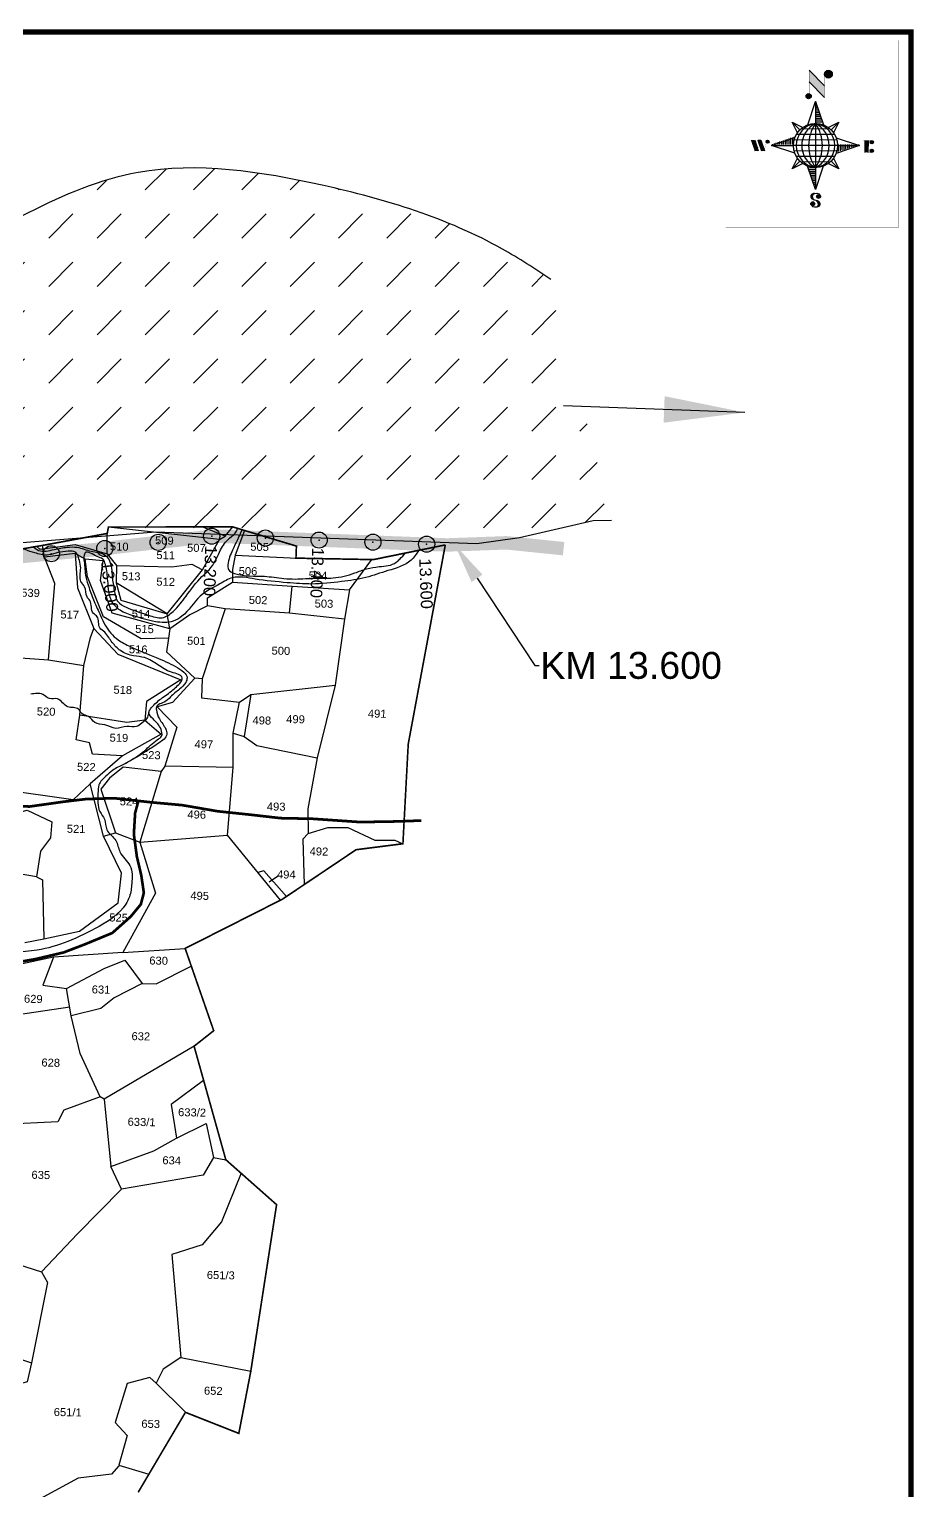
# Model space of a CAD drawing. Header units: millimetres. Extents: x 354375 to 360909, y 1837794 to 1846819.
# Drawn here: x 359264 to 360909, y 1844102 to 1846819 of the extents above; entities that cross this region are included whole.
import ezdxf
from ezdxf import colors
from ezdxf.entities.mleader import LeaderData, LeaderLine
from ezdxf.enums import TextEntityAlignment as Align
from ezdxf.math import Vec2, Vec3

# ---------------------------------------------------------------- set-up
doc = ezdxf.new("R2010")
doc.units = ezdxf.units.MM
doc.header["$PDMODE"] = 32
doc.header["$PDSIZE"] = 30
for name, color, linetype in [('BND', 6, 'Continuous'), ('bord', 1, 'Continuous'), ('CSMark', 72, 'Continuous'), ('DIMENSION', 255, 'Continuous'), ('FRL', 3, 'Continuous'), ('Plot', 7, 'Continuous'), ('ROADS', 50, 'Continuous'), ('STREAM', 130, 'Continuous')]:
    doc.layers.add(name, color=color, linetype=linetype)
doc.styles.get("Standard").update_dxf_attribs({"font": 'arial.ttf'})
doc.dimstyles.get("Standard").update_dxf_attribs({"dimtxt": 0.18, "dimasz": 0.18, "dimexe": 0.18, "dimexo": 0.0625, "dimgap": 0.09, "dimtad": 0, "dimtih": 1, "dimtoh": 1, "dimdec": 4, "dimzin": 0, "dimdsep": 46, "dimtxsty": 'Standard', "dimcen": 0.09, "dimadec": 0, "dimazin": 0, "dimtfac": 1, "dimtdec": 4, "dimtofl": 0, "dimtmove": 0, "dimatfit": 3, "dimfxl": 1, "dimtolj": 1, "dimtzin": 0, "dimarcsym": 0})
pattern_1 = [(267.297113149, (-8720374.938, 50637915.138), (10.5367255337, -0.497431438), [])]
pattern_2 = [(357.297113149, (-8720374.938, 50637915.138), (0.497431438, 10.5367255337), [])]

# ---------------------------------------------------------------- blocks, each defined once
blk = doc.blocks.new('*X15')
at = {"color": 0, "linetype": 'Continuous'}
for p, q in [((6321.6, 240.5), (6322.3, 241.2)), ((6321.6, 240.3), (6322.3, 241)), ((6321.6, 240.1), (6322.3, 240.8)), ((6321.6, 239.9), (6322.4, 240.7)), ((6321.6, 239.8), (6322.4, 240.6)), ((6321.6, 239.6), (6322.5, 240.5)), ((6321.6, 239.4), (6322.5, 240.3)), ((6321.6, 239.2), (6322.6, 240.2)), ((6321.7, 239.1), (6322.6, 240.1)), ((6321.8, 240.8), (6322.4, 241.4)), ((6321.8, 239), (6322.7, 240)), ((6321.8, 239), (6322.8, 239.9)), ((6321.9, 238.9), (6322.9, 239.8)), ((6322, 238.8), (6323, 239.7)), ((6322.1, 241.3), (6322.4, 241.6)), ((6322.1, 238.7), (6323.1, 239.6)), ((6322.2, 238.6), (6323.1, 239.6)), ((6322.3, 238.5), (6323.2, 239.5)), ((6322.4, 238.5), (6323.3, 239.4)), ((6322.5, 238.4), (6323.4, 239.3)), ((6322.7, 238.4), (6323.6, 239.3)), ((6322.8, 238.3), (6323.7, 239.2)), ((6322.9, 238.3), (6323.8, 239.1)), ((6323.1, 238.2), (6323.9, 239.1)), ((6323.2, 238.2), (6324, 239)), ((6323.3, 238.2), (6324.2, 239)), ((6323.5, 238.1), (6324.3, 238.9)), ((6323.7, 238.1), (6324.4, 238.9)), ((6323.8, 238.1), (6324.6, 238.8)), ((6324.1, 238.2), (6324.7, 238.8)), ((6324.3, 238.3), (6324.9, 238.8)), ((6324.6, 238.3), (6325.1, 238.8)), ((6324.8, 238.4), (6325.2, 238.8)), ((6325.1, 238.5), (6325.4, 238.8)), ((6325.4, 238.6), (6325.6, 238.8))]:
    blk.add_line(p, q, dxfattribs=at)
blk = doc.blocks.new('*X14')
at = {"color": 0, "linetype": 'Continuous'}
for p, q in [((6324.4, 240.3), (6324.5, 240.4)), ((6324.6, 240.3), (6324.8, 240.5)), ((6324.7, 240.2), (6325, 240.5)), ((6324.8, 240.2), (6325.2, 240.6)), ((6325, 240.1), (6325.5, 240.6)), ((6325.1, 240.1), (6325.6, 240.6)), ((6325.2, 240), (6325.8, 240.6)), ((6325.3, 240), (6326, 240.6)), ((6325.4, 239.9), (6326.1, 240.6)), ((6325.5, 239.8), (6326.2, 240.5)), ((6325.6, 239.8), (6326.3, 240.5)), ((6325.7, 239.7), (6326.5, 240.4)), ((6325.9, 239.6), (6326.6, 240.3)), ((6326, 239.5), (6326.7, 240.3)), ((6326, 239.4), (6326.8, 240.2)), ((6326.1, 239.3), (6327, 240.2)), ((6326.2, 239.3), (6327.1, 240.1)), ((6326.3, 239.2), (6327.1, 240)), ((6326.4, 239.1), (6327.2, 239.9)), ((6326.5, 239), (6327.3, 239.8)), ((6326.5, 238.9), (6327.4, 239.7)), ((6326.6, 238.8), (6327.5, 239.6)), ((6326.7, 238.7), (6327.5, 239.5)), ((6326.8, 238.6), (6327.6, 239.4)), ((6326.8, 238.5), (6327.7, 239.3)), ((6326.8, 236.5), (6327.4, 237)), ((6326.9, 238.3), (6327.8, 239.2)), ((6326.9, 238.2), (6327.9, 239.1)), ((6326.9, 236.8), (6327.6, 237.4)), ((6327, 238.1), (6327.8, 239)), ((6327, 237.9), (6327.8, 238.8)), ((6327, 237.8), (6327.8, 238.6)), ((6327, 237.6), (6327.8, 238.4)), ((6327, 237.4), (6327.8, 238.2)), ((6327, 237.3), (6327.8, 238)), ((6327, 237.1), (6327.8, 237.9))]:
    blk.add_line(p, q, dxfattribs=at)
blk = doc.blocks.new('H')
at = {"layer": 'bord', "extrusion": (0.000427885, 0.004792, 0.999988)}
h = blk.add_hatch(dxfattribs=at)
h.set_pattern_fill('LINE', color=8, scale=84.387686, angle=-2.70289, style=0)
h.set_pattern_definition(pattern_2)
h.paths.add_polyline_path([(-492.5, 785.6, -0.090992), (-448, 775.2), (-486.5, 912)])
h = blk.add_hatch(dxfattribs=at)
h.set_pattern_fill('LINE', color=8, scale=84.387686, angle=-92.70289, style=0)
h.set_pattern_definition(pattern_1)
h.paths.add_polyline_path([(-624.9, 665.1, -0.090992), (-614.5, 709.6), (-751.3, 671.1)])
h = blk.add_hatch(dxfattribs=at)
h.set_pattern_fill('LINE', color=8, scale=84.387686, angle=-92.70289, style=0)
h.set_pattern_definition(pattern_1)
h.paths.add_polyline_path([(-245.6, 647.2), (-372, 653.2, -0.090992), (-382.4, 608.7)])
h = blk.add_hatch(dxfattribs=at)
h.set_pattern_fill('LINE', color=8, scale=84.387686, angle=-2.70289, style=0)
h.set_pattern_definition(pattern_2)
h.paths.add_polyline_path([(-504.4, 532.7, -0.090992), (-548.9, 543.1), (-510.4, 406.3)])
for p, q in [((-519.4, 1020.4, -1216.8), (-434.7, 927.3, -1216.4)), ((-516.2, 1087.1, -1217.1), (-431.5, 994, -1216.7)), ((-538.3, 773.7, -1215.6), (-487, 906.2, -1216.3)), ((-487, 906.2, -1216.3), (-493, 779.8, -1215.7)), ((-487, 906.2, -1216.3), (-448.5, 769.4, -1215.7)), ((-626.7, 793.8, -1215.7), (-566.8, 760.2, -1215.6)), ((-626.7, 793.8, -1215.7), (-584.1, 747, -1215.5)), ((-598.9, 731, -1215.4), (-626.7, 793.8, -1215.7)), ((-421.3, 753.3, -1215.6), (-358.5, 781.1, -1215.7)), ((-358.5, 781.1, -1215.7), (-405.3, 738.5, -1215.5)), ((-358.5, 781.1, -1215.7), (-392.1, 721.2, -1215.4)), ((-864.7, 700.9, -1215.1), (-846.9, 637.7, -1214.9)), ((-846.9, 700.1, -1215.1), (-829.1, 636.9, -1214.9)), ((-829.1, 699.2, -1215.2), (-811.3, 636, -1214.9)), ((-829.1, 699.2, -1215.2), (-811.3, 698.4, -1215.2)), ((-811.3, 698.4, -1215.2), (-793.5, 635.2, -1214.9)), ((-751.8, 665.3, -1215), (-615, 703.8, -1215.3)), ((-378.6, 692.6, -1215.3), (-246.1, 641.4, -1215.1)), ((-751.8, 665.3, -1215), (-625.4, 659.3, -1215)), ((-619.3, 614, -1214.8), (-751.8, 665.3, -1215)), ((-246.1, 641.4, -1215.1), (-382.9, 602.9, -1214.9)), ((-372.5, 647.4, -1215.1), (-246.1, 641.4, -1215.1)), ((-213.5, 669.3, -1215.3), (-216.7, 600.8, -1214.9)), ((-197.2, 599.9, -1214.9), (-193.9, 668.4, -1215.3)), ((-639.4, 525.6, -1214.4), (-605.8, 585.5, -1214.7)), ((-639.4, 525.6, -1214.4), (-592.6, 568.1, -1214.6)), ((-576.6, 553.3, -1214.6), (-639.4, 525.6, -1214.4)), ((-510.9, 400.5, -1213.9), (-549.4, 537.2, -1214.5)), ((-459.6, 533, -1214.5), (-510.9, 400.5, -1213.9)), ((-504.9, 526.9, -1214.5), (-510.9, 400.5, -1213.9)), ((-371.2, 512.9, -1214.5), (-431.1, 546.5, -1214.6)), ((-371.2, 512.9, -1214.5), (-413.8, 559.7, -1214.7)), ((-399, 575.7, -1214.7), (-371.2, 512.9, -1214.5))]:
    blk.add_line(p, q, dxfattribs=at)
at = {"layer": 'bord', "color": 8, "linetype": 'ByBlock', "extrusion": (0.000427885, 0.004792, 0.999988)}
for p, q in [((-493, 779.8, -1215.7), (-504.9, 526.9, -1214.5)), ((-375, 679.2, -1215.3), (-619.9, 690.7, -1215.2)), ((-386.5, 711.4, -1215.4), (-605.5, 721.7, -1215.4)), ((-410.8, 744.2, -1215.5), (-578.1, 752.1, -1215.5)), ((-372.5, 647.4, -1215.1), (-625.4, 659.3, -1215)), ((-378, 615.9, -1214.9), (-622.9, 627.5, -1214.9)), ((-392.4, 584.9, -1214.8), (-611.4, 595.3, -1214.7)), ((-419.8, 554.6, -1214.6), (-587.1, 562.5, -1214.6))]:
    blk.add_line(p, q, dxfattribs=at)
at = {"layer": 'bord', "extrusion": (0.000427885, 0.004792, 0.999988), "elevation": -1212.1}
for points, const_width in [([(-522, 959.6), (-515.7, 1092.9)], 1.61), ([(-434.2, 933.1), (-427.9, 1066.5)], 1.61), ([(-870.1, 707), (-846.4, 705.9)], 0.642), ([(-793, 641), (-781.6, 693.9)], 0.642), ([(-828.6, 642.7), (-855.2, 643.9)], 0.642), ([(-828.6, 642.7), (-821, 678)], 0.642), ([(-810.8, 641.8), (-784.1, 640.6)], 0.642), ([(-177.1, 604.8), (-226, 607.1)], 0.706), ([(-222.7, 675.6), (-173.8, 673.3)], 0.706), ([(-194.8, 644.8), (-185, 644.4)], 0.706)]:
    blk.add_lwpolyline(points, dxfattribs=dict(at, const_width=const_width))
for points, const_width in [([(-413.7, 1073.1, 1), (-397.6, 1057.7, 1)], 22.3), ([(-530.3, 949.5, 1), (-519.6, 939.3, 1)], 14.8), ([(-775.9, 696.6, 1), (-769.5, 690.4, 1)], 8.9), ([(-180.1, 618, 1), (-173.1, 611.2, 1)], 9.79), ([(-177.8, 666.9, 1), (-170.8, 660.1, 1)], 9.79), ([(-489.8, 361.7, 1), (-498.1, 369.1, 1)], 11.1), ([(-525.2, 321.6, 1), (-533.4, 328.9, 1)], 11.1)]:
    blk.add_lwpolyline(points, format="xyb", close=True, dxfattribs=dict(at, const_width=const_width))
for points in [[(-537, 317.4), (-530.7, 310.5), (-519.8, 306.8), (-504.9, 306.9), (-493.9, 310), (-486.3, 317.7), (-486.5, 325.8), (-490.6, 333.3), (-493.5, 336.2), (-502.8, 340.9), (-522.5, 347.3), (-530.4, 351.6), (-533.7, 354.6), (-537.4, 362.6), (-537, 373.4), (-530, 380.7), (-520, 384.1), (-503.5, 384.2), (-492.5, 379.9), (-487.1, 373.3)], [(-522.5, 347.6), (-526.2, 353.8), (-527.8, 360.6), (-527.9, 370.6), (-525.9, 375.5), (-521.3, 381.2), (-514.5, 384.4)], [(-504.9, 306.9), (-499, 312.4), (-497, 319.4), (-497.5, 326.5), (-501.2, 335.4), (-509.2, 343.2)]]:
    blk.add_lwpolyline(points, dxfattribs=at)
at = {"layer": 'bord', "extrusion": (0.000427885, 0.004792, 0.999988)}
for centre, radius in [((-405.6, 1065.4, -1212.1), 22.3), ((-525, 944.4, -1212.1), 14.8), ((-498.4, 659.1, -1212.1), 126.6), ((-772.7, 693.5, -1212.1), 8.9), ((-176.6, 614.6, -1212.1), 9.79), ((-174.3, 663.5, -1212.1), 9.79), ((-494, 365.4, -1212.1), 11.1), ((-529.3, 325.2, -1212.1), 11.1)]:
    blk.add_circle(centre, radius, dxfattribs=at)
at = {"layer": 'bord', "color": 8, "linetype": 'ByBlock', "extrusion": (0.000427885, 0.004792, 0.999988)}
for centre, radius, start, end in [((-481.5, 658.3, -1212.1), 127.7, 94.92536, 259.66906), ((-436.8, 656.2, -1212.1), 140.8, 113.28644, 241.30798), ((-315.9, 650.5, -1212.1), 222.3, 142.58916, 212.00526), ((-560.1, 662.1, -1212.1), 140.8, 293.28644, 61.30798), ((-681, 667.8, -1212.1), 222.3, 322.58916, 32.00526), ((-515.4, 659.9, -1212.1), 127.7, 274.92536, 79.66906)]:
    blk.add_arc(centre, radius, start, end, dxfattribs=at)
at = {"layer": 'bord', "extrusion": (0.000427885, 0.004792, 0.999988)}
for points in [[(-515.7, 1092.9, -1212.1), (-431, 999.8, -1212.1), (-518.9, 1026.2, -1212.1), (-434.2, 933.1, -1212.1)], [(-864.1, 706.7, -1212.1), (-846.4, 705.9, -1212.1), (-846.3, 643.5, -1212.1), (-828.6, 642.7, -1212.1)], [(-828.6, 705, -1212.1), (-810.8, 704.2, -1212.1), (-810.8, 641.8, -1212.1), (-793, 641, -1212.1)], [(-193.4, 674.2, -1212.1), (-196.6, 605.7, -1212.1), (-213, 675.1, -1212.1), (-216.2, 606.7, -1212.1)]]:
    blk.add_solid(points, dxfattribs=at)
at = {"layer": 'bord', "extrusion": (0.000427885, 0.004792, 0.999988), "xscale": 7.977342409717546, "yscale": 7.977342408231451, "zscale": 7.977342408476333, "rotation": 138.0840426661453}
for name, p in [('*X14', (38300.5, -31929.4, -1212.1)), ('*X15', (38314.4, -31950.9, -1212.1))]:
    blk.add_blockref(name, p, dxfattribs=at)

msp = doc.modelspace()

# ---------------------------------------------------------------- hatches: boundary and pattern name
h = msp.add_hatch()
h.set_pattern_fill('DASH,_O', color=4, scale=20, angle=45)
h.set_pattern_definition([(45, (0, 0), (7e-15, 89.8025612), [63.5, -63.5])])
h.paths.add_polyline_path([(355477.1, 1843501.6), (355711.7, 1843159.9), (355737, 1843173.6), (356070, 1843283.5), (356311.5, 1843442.1), (356569.1, 1843861.7), (356851.2, 1844266.5), (357016.9, 1844488.8), (357044.6, 1844633.6), (357119.9, 1844730.1), (357281.4, 1844886.2), (357507.2, 1845123.6), (357846, 1845373.9), (358539.6, 1845695.9), (358987.5, 1845842.6), (359498.8, 1845883.5), (360096, 1845862), (360175.6, 1845873.5), (360312.4, 1845904.9), (360346.8, 1845905.4), (360233.9, 1846353.5), (360199.5, 1846376.3), (360144.5, 1846409.7), (360087.5, 1846438.9), (360028.6, 1846464.1), (359968, 1846485.8), (359905.9, 1846504.6), (359842.6, 1846520.9), (359778.3, 1846535.3), (359713.4, 1846547.6), (359648.4, 1846556.4), (359583.7, 1846560.7), (359519.9, 1846559.2), (359457.4, 1846550.8), (359396.6, 1846534.9), (359337.1, 1846512.7), (359278.6, 1846485.8), (359220.7, 1846455.7), (359163.1, 1846424), (359105.3, 1846392.1), (359047, 1846361.6), (358988.1, 1846333.2), (358929.1, 1846306), (358870.4, 1846279), (358812.4, 1846251.2), (358755.7, 1846221.6), (358700.7, 1846189.3), (358647.9, 1846153.3), (358596.7, 1846114.2), (358545.7, 1846074.5), (358493.5, 1846036.5), (358439.5, 1846001.2), (358383.9, 1845968.5), (358326.8, 1845938.1), (358268.6, 1845910), (358209.3, 1845883.9), (358149.2, 1845859.8), (358088.5, 1845837.3), (358027.3, 1845816.7), (357965.5, 1845798.1), (357903.2, 1845781.8), (357840.2, 1845768), (357776.5, 1845757.1), (357712.1, 1845749.2), (357646.9, 1845744.6), (357581.2, 1845742.8), (357515.5, 1845741.5), (357450.6, 1845738.2), (357387.1, 1845730.3), (357325.7, 1845715.3), (357267.1, 1845691.1), (357211.7, 1845658), (357159.9, 1845617.9), (357112.1, 1845572.2), (357068.6, 1845522.8), (357029.4, 1845470.9), (356993.6, 1845417.2), (356960.3, 1845362.1), (356928.4, 1845306.2), (356897.1, 1845250), (356865.4, 1845194), (356832.2, 1845138.8), (356797.5, 1845084.3), (356762, 1845030.3), (356726.2, 1844976.5), (356690.8, 1844922.4), (356656.6, 1844867.7), (356624.2, 1844812.1), (356594.2, 1844755.2), (356567.4, 1844696.7), (356543.7, 1844636.5), (356521.5, 1844575.7), (356499, 1844515.2), (356474.5, 1844455.9), (356446.2, 1844398.8), (356413.5, 1844344.2), (356377, 1844291.9), (356336.9, 1844241.8), (356293.9, 1844193.6), (356248.3, 1844147.1), (356200.7, 1844102.1), (356151.6, 1844058.3), (356101.3, 1844015.5), (356050.5, 1843973.5), (355999.5, 1843932), (355948.7, 1843891), (355898.2, 1843850.2), (355847.9, 1843809.6), (355797.9, 1843769.1), (355748.1, 1843728.6), (355698.5, 1843688.1), (355649.1, 1843647.3), (355599.8, 1843606.3), (355550.8, 1843564.9), (355501.9, 1843523.1)])

# ---------------------------------------------------------------- linework, layer by layer
at = {"const_width": 0.262}
msp.add_lwpolyline([(360879.6, 1846798.3), (360558.8, 1846798.3), (360558.8, 1846449.7), (360879.6, 1846449.7)], close=True, dxfattribs=at)
at = {"color": 4}
msp.add_lwpolyline([(360346.8, 1845905.4), (360312.4, 1845904.9), (360175.6, 1845873.5), (360096, 1845862), (359498.8, 1845883.5), (358987.5, 1845842.6), (358539.6, 1845695.9), (357846, 1845373.9), (357507.2, 1845123.6), (357281.4, 1844886.2), (357119.9, 1844730.1), (357044.6, 1844633.6), (357016.9, 1844488.8), (356851.2, 1844266.5), (356569.1, 1843861.7), (356311.5, 1843442.1), (356070, 1843283.5), (355737, 1843173.6), (355711.7, 1843159.9)], dxfattribs=at)
msp.add_open_spline([(360233.8, 1846353.7), (360204.2, 1846373.6), (360074.8, 1846457.5), (359817, 1846535.7), (359424, 1846595.5), (359070.8, 1846351.3), (358733.8, 1846232.3), (358457.7, 1845994.9), (358118.2, 1845832.2), (357705.8, 1845724.4), (357317.7, 1845758.8), (357023.9, 1845510.6), (356849.3, 1845128.2), (356580, 1844792.4), (356446, 1844297.4), (356030.9, 1843955.3), (355682.3, 1843677.5), (355509.3, 1843529.6), (355477.1, 1843501.6)], degree=3, knots=[5565.073698, 5565.073698, 5565.073698, 5565.073698, 5671.412453, 6026.576286, 6370.093912, 6811.380667, 7250.662048, 7436.99095, 7895.132819, 8364.635402, 8711.468131, 9007.199942, 9440.815909, 9972.938838, 10276.359737, 10947.391125, 11503.408839, 11631.473487, 11631.473487, 11631.473487, 11631.473487], dxfattribs=at)
for p in [(359603.1, 1845876.3), (359404.4, 1845853.5), (359503.7, 1845864.9), (359703, 1845872.9), (359802.9, 1845869.1), (359902.9, 1845865.3), (360002.8, 1845861.5), (359304.9, 1845843.7)]:
    msp.add_point(p)
at = {"layer": 'BND', "lineweight": 30, "const_width": 3.03}
for points in [[(359190.9, 1845842.4), (359288.3, 1845859.1), (359408.9, 1845881.4), (359411.2, 1845893.4), (359642.5, 1845893.5), (359760.7, 1845857.9), (359759.8, 1845835.5), (359903.7, 1845832.8), (360037.5, 1845860.1)], [(360037.5, 1845860.1), (359968.6, 1845489.9), (359958.7, 1845304.5), (359871.6, 1845293.4), (359734.8, 1845201.5), (359553.8, 1845109.9), (359606.9, 1844956.9), (359570.4, 1844928.1), (359629.4, 1844717), (359723.8, 1844633.5), (359675.7, 1844322.9), (359653.6, 1844208.2), (359554.3, 1844247.4), (359466.4, 1844098.6)]]:
    msp.add_lwpolyline(points, dxfattribs=at)
at = {"layer": 'DIMENSION', "color": 0, "const_width": 10}
msp.add_lwpolyline([(354379.8, 1846813.9), (360903.6, 1846813.9), (360903.6, 1837798.6), (354379.8, 1837798.6)], close=True, dxfattribs=at)
at = {"layer": 'DIMENSION'}
msp.add_lwpolyline([(359709.7, 1845233.8), (359727.4, 1845245.6)], dxfattribs=at)
at = {"layer": 'FRL', "color": 84, "const_width": 25}
msp.add_lwpolyline([(359114.6, 1845825.7), (359385.9, 1845851.4), (359606.3, 1845876.6), (360041, 1845860), (360151, 1845864), (360257.5, 1845853.1)], dxfattribs=at)
at = {"layer": 'Plot'}
for points in [[(359408.6, 1845843.5), (359426.1, 1845821.7), (359528.8, 1845819.4), (359566.4, 1845824.3), (359586, 1845813.7), (359617.8, 1845869.9), (359411.2, 1845893.4)], [(359617.8, 1845869.9), (359628.5, 1845876.5), (359585.5, 1845893.5)], [(359628.5, 1845876.5), (359642.5, 1845893.5)], [(359278.3, 1845857.4), (359283.7, 1845852.2), (359349.5, 1845860.7), (359408.6, 1845843.5), (359408.9, 1845881.4)], [(359663.9, 1845887.1), (359646.8, 1845840.9), (359761.8, 1845835.5)], [(359525.5, 1845703.9), (359418, 1845733.1), (359396.1, 1845793.7), (359401.4, 1845830.5), (359367.8, 1845833.4), (359349.4, 1845844.4), (359292.3, 1845837.3), (359288.7, 1845859.2)], [(359299.8, 1845646.5), (359311.5, 1845788.2), (359292.3, 1845837.3)], [(359349.4, 1845844.4), (359353.6, 1845780), (359383.8, 1845704.4), (359428.6, 1845657), (359545.8, 1845609.3), (359482, 1845568.7), (359479.1, 1845534.4), (359445.1, 1845529.8), (359358, 1845543.3), (359365.2, 1845636.1), (359377.7, 1845687.7), (359383.8, 1845704.4)], [(359646.8, 1845840.9), (359642.1, 1845814.4), (359642, 1845791), (359752.8, 1845783.7), (359859.5, 1845776.7), (359900.7, 1845832.9)], [(359523.1, 1845686.8), (359471.8, 1845685.5), (359402.1, 1845726.1), (359372.1, 1845800.7), (359367.8, 1845833.4)], [(359426.1, 1845821.7), (359425.4, 1845789.8), (359434.3, 1845757.1), (359520.5, 1845732.2), (359586, 1845813.7)], [(359520.5, 1845732.2), (359425.4, 1845789.8)], [(359748, 1845733.3), (359628.2, 1845741.3), (359595.1, 1845746.9), (359595.2, 1845761.6), (359642, 1845791)], [(359859.5, 1845776.7), (359850.2, 1845722.2), (359748, 1845733.3), (359752.8, 1845783.7)], [(359595.1, 1845746.9), (359562.5, 1845730.4), (359525.5, 1845703.9), (359520.5, 1845732.2)], [(359628.2, 1845741.3), (359585.6, 1845610.9), (359584.5, 1845575.8), (359654.9, 1845567.8)], [(359525.5, 1845703.9), (359523.1, 1845686.8), (359518.9, 1845661.3), (359572.1, 1845612.6)], [(359850.2, 1845722.2), (359832.9, 1845599.2), (359799.3, 1845464), (359781.6, 1845369.3), (359782.5, 1845323.5), (359819, 1845334.5), (359856.1, 1845334.5), (359906.7, 1845311.4), (359943.5, 1845310.9), (359958.7, 1845304.5)], [(359437.1, 1845467.8), (359377.3, 1845415.8), (359345.7, 1845385.9), (359210.4, 1845405.5), (359220, 1845520.3), (359239, 1845650.8), (359299.8, 1845646.5), (359365.2, 1845636.1)], [(359585.6, 1845610.9), (359572.1, 1845612.6), (359530.3, 1845567.1), (359502, 1845559.2), (359538.2, 1845521.3), (359515.8, 1845449), (359509.4, 1845439), (359438.8, 1845446.6), (359413.2, 1845426.2), (359397, 1845405.7), (359424.2, 1845324.6), (359469.5, 1845307.6), (359498.6, 1845212.9), (359438, 1845102.6), (359553.8, 1845109.9)], [(359676.1, 1845582.1), (359832.9, 1845599.2)], [(359643.1, 1845510), (359654.9, 1845567.8), (359676.1, 1845582.1), (359663.5, 1845504.1)], [(359479.1, 1845534.4), (359508.9, 1845508), (359437.1, 1845467.8), (359381.3, 1845471.1), (359375.7, 1845491.9), (359351.3, 1845497.5), (359358, 1845543.3)], [(359730.8, 1845199.5), (359632.6, 1845320.4), (359643.2, 1845446.1), (359643.1, 1845510), (359663.5, 1845504.1), (359687, 1845487.1), (359799.3, 1845464)], [(359509.4, 1845439), (359469.5, 1845307.6), (359632.6, 1845320.4)], [(359643.2, 1845446.1), (359515.8, 1845449)], [(359401.9, 1845318.3), (359377.3, 1845415.8)], [(359207.6, 1845353.1), (359260.1, 1845366.9), (359305.6, 1845345.2), (359303.4, 1845315.7), (359284.8, 1845290.9), (359277.6, 1845243.1), (359190.9, 1845257.6)], [(359256, 1845121), (359291.1, 1845127.6), (359357.4, 1845141.7), (359429.1, 1845194.8), (359435.3, 1845249.5), (359401.9, 1845318.3), (359424.2, 1845324.6)], [(359782.5, 1845323.5), (359772.4, 1845313), (359774.8, 1845228.4)], [(359277.6, 1845243.1), (359288.4, 1845237.7), (359291.1, 1845127.6)], [(359742.3, 1845206.5), (359699.8, 1845254.4), (359688.8, 1845251.2)], [(359438, 1845102.6), (359308.7, 1845093.7), (359242.4, 1845079.3), (359031.4, 1845035), (358997.7, 1845003.7), (358954.2, 1844910.4), (358931, 1844776.6), (358901.3, 1844758.8), (358925.6, 1844859.8), (358934.7, 1845007.3)], [(359339.2, 1845000.6), (359243.1, 1844986.4), (359242.4, 1845079.3)], [(359308.7, 1845093.7), (359289.3, 1845041.3), (359332.9, 1845035.6), (359403.5, 1845072.7), (359441.9, 1845087.9), (359474, 1845044.7), (359500.2, 1845044.2), (359565.2, 1845076.9)], [(359474, 1845044.7), (359422, 1845018.2), (359397.2, 1844998.5), (359342.1, 1844984.6), (359332.9, 1845035.6)], [(359570.4, 1844928.1), (359403, 1844829.4), (359395.8, 1844834.1), (359358.5, 1844914.8), (359342.1, 1844984.6)], [(359395.8, 1844834.1), (359328.5, 1844809), (359317, 1844787.3), (359215.9, 1844782.8), (359210.9, 1844807.8), (359228.1, 1844817.4), (359222, 1844861.3), (359169.9, 1844893.9), (359168.9, 1844957.6)], [(359588.2, 1844864.4), (359527.6, 1844819.8), (359537.5, 1844757.4), (359592.6, 1844784.1), (359606.4, 1844721.3), (359629.4, 1844717)], [(359403, 1844829.4), (359415.4, 1844704.7)], [(359606.4, 1844721.3), (359587.1, 1844688.5), (359435.2, 1844662.3), (359415.4, 1844704.7), (359495.5, 1844733.5), (359537.5, 1844757.4)], [(359657.9, 1844691.8), (359621.4, 1844601.8), (359585.2, 1844558.7), (359529, 1844540.6), (359545.9, 1844349.3), (359676, 1844324.2)], [(359119.5, 1844562), (359286.4, 1844508.9), (359353.6, 1844579), (359435.2, 1844662.3)], [(359286.4, 1844508.9), (359297.6, 1844488.6), (359267.8, 1844339.1), (359259.8, 1844304), (359223.3, 1844293.8), (359126.2, 1844297.6), (359144.1, 1844378.1), (359153, 1844377.7), (359267.8, 1844339.1)], [(359545.9, 1844349.3), (359512.7, 1844327.5), (359500, 1844301.6), (359554.3, 1844247.4)], [(359500, 1844301.6), (359488.1, 1844312), (359445.9, 1844301.1), (359423.4, 1844228.3), (359446.1, 1844204.3), (359430.6, 1844149.2), (359486.4, 1844132.4)], [(359430.3, 1844148.1), (359416.6, 1844132.4), (359354.6, 1844124.8), (359268.3, 1844077.8), (359327, 1844059.7), (359436.7, 1844032.2)]]:
    msp.add_lwpolyline(points, dxfattribs=at)
at = {"layer": 'ROADS', "color": 40, "const_width": 5}
for points in [[(359202.2, 1845375), (359264.8, 1845373.7), (359326, 1845382.4), (359369.6, 1845387.6), (359421.7, 1845389.2), (359488.1, 1845381.8), (359548.8, 1845376.2), (359614.3, 1845364.9), (359678.7, 1845358.1), (359731.1, 1845352.1), (359790.8, 1845350.9), (359879.2, 1845344.8), (359943.6, 1845345.9), (359993.1, 1845347.6)], [(359467.4, 1845386.2), (359460.8, 1845361.7), (359458.4, 1845322.3), (359464, 1845280.7), (359472.2, 1845245.9), (359477, 1845213.2), (359471.4, 1845191.9), (359452.6, 1845169.1), (359418.3, 1845138.6), (359367.3, 1845117.5), (359327.9, 1845102.4), (359275.6, 1845090.1), (359233.2, 1845082.7)]]:
    msp.add_lwpolyline(points, dxfattribs=at)
at = {"layer": 'STREAM'}
for points in [[(359270.5, 1845857.4), (359281.4, 1845850), (359310.5, 1845851.7), (359334.4, 1845855.7), (359352.8, 1845855.7), (359378.9, 1845848.3), (359404.9, 1845841), (359412.2, 1845832.2), (359418.2, 1845800.6), (359422, 1845775.5), (359428.3, 1845755.5), (359444.2, 1845744.1), (359485.2, 1845729.6), (359511.3, 1845724.8), (359531.5, 1845736.6), (359555.6, 1845764.9), (359585.1, 1845801.1), (359602.3, 1845818.5), (359619.8, 1845850.9), (359636.1, 1845872.6), (359649.4, 1845885.8), (359650.9, 1845891)], [(359659.6, 1845888.4), (359642.1, 1845850.6), (359633.2, 1845823.2), (359634.2, 1845814.4), (359645.8, 1845806.9), (359701.1, 1845801.8), (359737.4, 1845797.7), (359758.2, 1845796.7), (359796.7, 1845798.3), (359828.9, 1845798.8), (359869.4, 1845808), (359891.2, 1845815.7), (359914.6, 1845819.7), (359946.3, 1845827.8), (359952.8, 1845833.7), (359963.9, 1845845.1)], [(359988, 1845850), (359973.8, 1845831.6), (359930.8, 1845812.3), (359890, 1845799.7), (359844.7, 1845791.9), (359789.2, 1845787.4), (359743.7, 1845789.9), (359683.8, 1845796.6), (359642, 1845799), (359618, 1845787.6), (359581.6, 1845764.6), (359547.9, 1845727.4), (359531.6, 1845718.2), (359498.5, 1845717.4), (359458.5, 1845728.1), (359432.7, 1845738.8), (359418.3, 1845753.5), (359410, 1845793.6), (359405.5, 1845823.4), (359400.6, 1845833.7), (359390.1, 1845838.5), (359368, 1845845.1), (359365.8, 1845840.9), (359366, 1845829.3), (359369.1, 1845800.6), (359375.1, 1845780.7), (359384.7, 1845754.9), (359396.4, 1845729), (359405.1, 1845710.9), (359429.1, 1845683.7), (359451.9, 1845671.1), (359499.6, 1845650.9), (359535.9, 1845634.1), (359551.5, 1845623.3), (359557.3, 1845613.1), (359554.8, 1845604.6), (359543.3, 1845591.8), (359526.6, 1845577.7), (359514.6, 1845567.5), (359503.8, 1845563), (359501, 1845560.2), (359500.3, 1845553.7), (359505.9, 1845536.5), (359517.7, 1845517.8), (359519.7, 1845508.2), (359505.2, 1845492), (359482.7, 1845477.2), (359439.4, 1845452.1), (359419, 1845440.8), (359406.3, 1845430), (359393.6, 1845414.3), (359391.7, 1845398.1), (359395.2, 1845364.5), (359403.8, 1845349.9), (359408.1, 1845330.5), (359424.8, 1845310.3), (359432.5, 1845289.3), (359451.1, 1845263.8), (359454.6, 1845230.9), (359450.1, 1845205.7), (359443.4, 1845192.1), (359393.7, 1845150.9), (359335.7, 1845123), (359278.6, 1845106.8), (359236.6, 1845099.8), (359204.6, 1845085.1), (359167.6, 1845079.1), (359137.6, 1845068), (359108.3, 1845059.8), (359058.6, 1845056.5), (359028.2, 1845042.6), (359003.7, 1845026.1), (358976.7, 1845003.2), (358958.5, 1844963.9), (358943.1, 1844920.8), (358937.1, 1844875.7), (358926.2, 1844815.9), (358921.6, 1844741.8), (358919.3, 1844692), (358913.3, 1844657.6), (358912.8, 1844636.4), (358898.4, 1844607.5), (358877.5, 1844594.8), (358853.9, 1844592.1), (358840.4, 1844564.8), (358838.1, 1844541.3), (358844.1, 1844498.3), (358855.1, 1844484.6), (358882.8, 1844470.9), (358895.7, 1844456.2), (358909.5, 1844425.1), (358908.4, 1844383.6), (358899.6, 1844322), (358893.1, 1844281.3), (358887.7, 1844250.2), (358866, 1844228.7), (358844.7, 1844185.5), (358813.6, 1844138.1), (358792.4, 1844102.4), (358738.6, 1844070.9), (358709, 1844051.9), (358668.9, 1844001.5), (358632.2, 1843949.6), (358608.4, 1843915.4), (358576.5, 1843879.9), (358540.7, 1843829.1), (358511, 1843802.1), (358484.9, 1843778.1), (358461.1, 1843766), (358444.7, 1843752.8), (358427.4, 1843741.1), (358415, 1843722.8), (358400.8, 1843714.5), (358385.4, 1843697.3)], [(359442.7, 1845453.9), (359478.2, 1845477.5), (359501.8, 1845497.8), (359510, 1845504.7), (359509, 1845516.9), (359494.1, 1845536.6), (359486.5, 1845548.4), (359491.3, 1845557.6), (359509.1, 1845574.2), (359530.9, 1845590.4), (359539.8, 1845598.6), (359546.8, 1845606.5), (359548.1, 1845612.3), (359528.6, 1845623.5), (359503.3, 1845637), (359477.9, 1845650.5), (359458, 1845653.9), (359433.3, 1845663.5), (359425.2, 1845670.7), (359411.8, 1845687.9), (359404.4, 1845697.7), (359394.9, 1845705.9), (359390.3, 1845726.5), (359383.4, 1845732.6), (359376.3, 1845756.9), (359371.4, 1845763.4), (359366.9, 1845782.2), (359360.1, 1845791.8), (359359.6, 1845817.2), (359357.1, 1845831.3), (359353.4, 1845842), (359349.8, 1845846.5), (359336.3, 1845848.3), (359317.3, 1845845.8), (359300.6, 1845841.7), (359286.1, 1845842), (359274.3, 1845845.6), (359256.5, 1845851.3), (359253, 1845853.2)], [(359486.5, 1845548.9), (359483.6, 1845539.9), (359473.5, 1845528.6), (359463.1, 1845522.2), (359445.4, 1845522.3), (359425.2, 1845519), (359404.6, 1845525.5), (359385.9, 1845529.9), (359374.2, 1845540.8), (359361.5, 1845546.7), (359355.5, 1845554.8), (359335.8, 1845558.9), (359316.3, 1845573.9), (359301.4, 1845574.6), (359288.9, 1845582), (359266.8, 1845582.6)]]:
    msp.add_spline(points, degree=3, dxfattribs=at)

# ---------------------------------------------------------------- block references
at = {"xscale": 0.3233440152493561, "yscale": 0.3233440152835101, "zscale": 0.3233440152781714, "rotation": 2.579586867226417}
msp.add_blockref('H', (360896.5, 1846398.9, 392.6), dxfattribs=at)

# ---------------------------------------------------------------- texts
at = {"layer": 'CSMark', "color": 1}
for s, p in [('13.200', (359598.6, 1845764.8)), ('13.400', (359797.5, 1845761.3))]:
    msp.add_text(s, height=22, rotation=267.8108, dxfattribs=at).set_placement(p, align=Align.MIDDLE_RIGHT)
for s, rotation, p in [('13.000', 276.5294, (359408.3, 1845829.5)), ('13.600', 272.0826, (360000, 1845835.1))]:
    msp.add_text(s, height=22, rotation=rotation, dxfattribs=at).set_placement(p, align=Align.MIDDLE_LEFT)
at = {"layer": 'DIMENSION'}
for s, p in [('510', (359431.3, 1845857.1)), ('509', (359515.2, 1845868.3)), ('507', (359574.7, 1845854.6)), ('505', (359692.2, 1845856.5)), ('511', (359517.6, 1845841)), ('513', (359453.4, 1845801.8)), ('506', (359670.7, 1845811.4)), ('504', (359800.8, 1845803.1)), ('512', (359517.6, 1845791.6)), ('539', (359266.3, 1845771)), ('502', (359689.5, 1845757.6)), ('503', (359811.9, 1845750.9)), ('517', (359339.2, 1845730.6)), ('514', (359471.8, 1845732.1)), ('515', (359478.2, 1845703.7)), ('516', (359466.5, 1845665.9)), ('501', (359574.7, 1845681.7)), ('500', (359731.8, 1845663.3)), ('518', (359437.8, 1845590.6)), ('520', (359295.3, 1845550.2)), ('498', (359696.4, 1845533.8)), ('499', (359759.1, 1845536.1)), ('491', (359911, 1845546.4)), ('519', (359430.6, 1845501.5)), ('497', (359588.7, 1845489.5)), ('522', (359370.1, 1845447.3)), ('523', (359490.9, 1845469.3)), ('524', (359449.5, 1845383.1)), ('493', (359723.1, 1845373.6)), ('496', (359575.3, 1845358.8)), ('521', (359351.1, 1845332.1)), ('492', (359802.6, 1845290.2)), ('494', (359741.9, 1845247.3)), ('495', (359580.8, 1845207.8)), ('525', (359430.1, 1845167.2)), ('630', (359504.5, 1845087.2)), ('629', (359271.5, 1845016.1)), ('631', (359397.5, 1845033.4)), ('632', (359471.4, 1844946.5)), ('628', (359303.9, 1844897.5)), ('633/2', (359566.7, 1844805)), ('633/1', (359472.8, 1844787.2)), ('634', (359528.8, 1844715.8)), ('635', (359285.4, 1844688.7)), ('651/3', (359620.1, 1844502.4)), ('652', (359606.1, 1844287.4)), ('651/1', (359335.5, 1844247.6)), ('653', (359489.7, 1844225.9))]:
    msp.add_text(s, height=14.88, rotation=358.8396, dxfattribs=at).set_placement(p, align=Align.MIDDLE_CENTER)

# ---------------------------------------------------------------- leaders
at = {"color": 4}
msp.add_leader([(360594.3, 1846106.4), (360257.1, 1846118.9)], dimstyle='Standard', override={"dimasz": 150}, dxfattribs=at)
at = {"color": 5}
ml = msp.add_multileader_mtext('Standard', dxfattribs=at)
ml.set_content('KM 13.600', color=5)
ml.set_leader_properties()
ml.build(insert=Vec2(0, 0))
ml.multileader.update_dxf_attribs({"arrow_head_size": 75})
ctx = ml.context
ctx.base_point, ctx.char_height, ctx.arrow_head_size, ctx.plane_origin = Vec3(360212.1, 1845635.7), 50, 75, Vec3(360141.7, 1845823.9)
notes = []
notes.append((ctx, [(0, (1, 1, 0), (360204.1, 1845635.7), (1, 0), 8, [(0, [(360055.1, 1845860.5)], 0, [])])]))
ctx.mtext.insert, ctx.mtext.flow_direction = Vec3(360214.1, 1845661.1), 5
for ctx, leaders in notes:
    for number, flags, end, landing, length, lines in leaders:
        leader = LeaderData()
        leader.index, (leader.has_last_leader_line, leader.has_dogleg_vector, leader.attachment_direction) = number, flags
        leader.last_leader_point, leader.dogleg_vector, leader.dogleg_length = Vec3(end), Vec3(landing), length
        for number, points, colour, breaks in lines:
            line = LeaderLine()
            line.index, line.vertices, line.color, line.breaks = number, Vec3.list(points), colors.encode_raw_color(colour), breaks
            leader.lines.append(line)
        ctx.leaders.append(leader)

doc.saveas('drawing.dxf')
